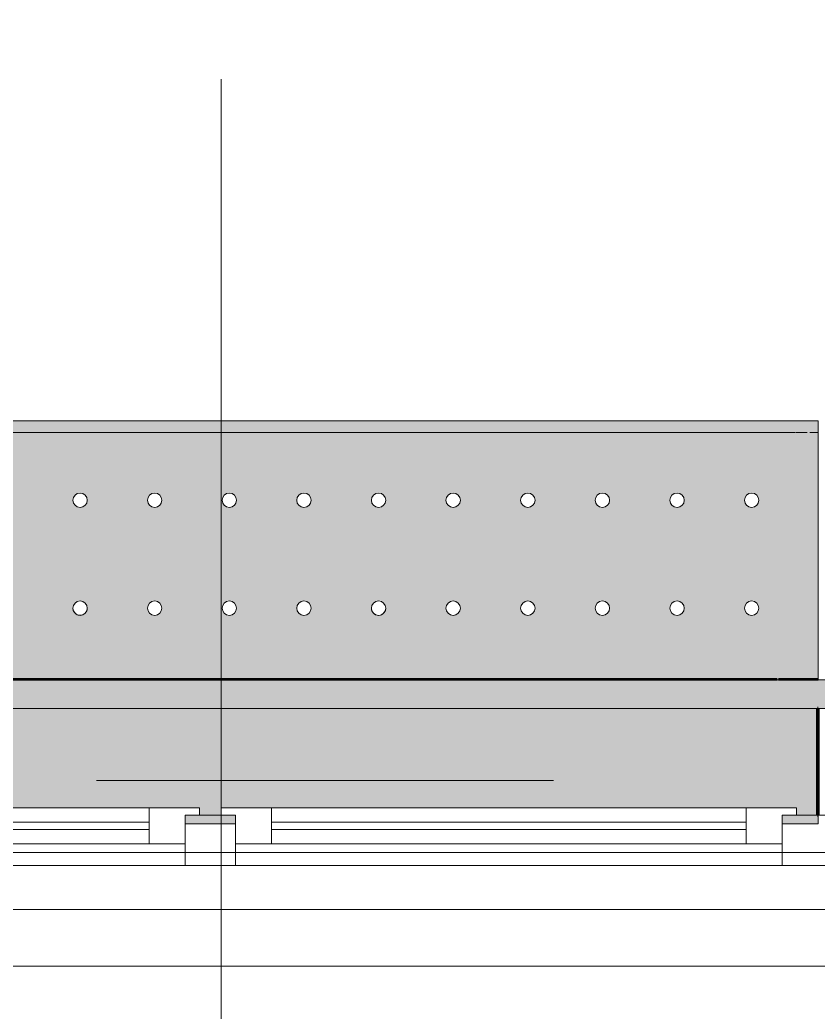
# Model space of a CAD drawing. Header units: millimetres. Extents: x -5426 to 189269, y -8553 to 29000.
# Drawn here: x 13730 to 14840, y -322 to 1057 of the extents above; entities that cross this region are included whole.
import ezdxf

# ---------------------------------------------------------------- set-up
doc = ezdxf.new("R2010")
doc.units = ezdxf.units.MM
doc.linetypes.add('Осевая', pattern=[3175, 635, -476.25, 1587.5, -476.25])
for name, color, linetype, lineweight in [('A-GLAZ', 7, 'Continuous', 9), ('A-GLAZ-1', 7, 'Continuous', 13), ('I-WALL', 7, 'Continuous', 9), ('Оси', 7, 'Continuous', 9), ('Оси-2', 7, 'Осевая', 9)]:
    doc.layers.add(name, color=color, linetype=linetype, lineweight=lineweight)
for name, color, linetype, lineweight, true_color in [('A-WALL-1', 7, 'Continuous', 9, 0xc0c0c0), ('I-WALL-13', 7, 'Continuous', 53, 0xeaa7bf), ('I-WALL-17', 7, 'Continuous', 80, 0xffd2ff), ('I-WALL-3', 7, 'Continuous', 9, 0xc0c0c0), ('S-WALL-ANLY', 7, 'Continuous', 13, 0x008040), ('Знаки-2', 9, 'Continuous', 9, 0x808080), ('Знаки-3', 7, 'Continuous', 9, 0xc1bbaf), ('Знаки-5', 7, 'Continuous', 9, 0xaba79f), ('Знаки-6', 7, 'Continuous', 9, 0xccc5b7), ('Знаки-7', 7, 'Continuous', 9, 0xd5cdbe), ('Знаки-8', 7, 'Continuous', 9, 0xd1cabb), ('Знаки-9', 7, 'Continuous', 9, 0xd4ccbd)]:
    doc.layers.add(name, color=color, linetype=linetype, lineweight=lineweight, true_color=true_color)
doc.layers.add('Знаки-4', color=7, linetype='Continuous', lineweight=9, transparency=0.5)

# ---------------------------------------------------------------- blocks, each defined once
blk = doc.blocks.new('120_Окно_СКБ_2Ст - 120_Окно_СКБ_2Ст 2100х2500 _мал створка СЛЕВА_-V7-План отделки стен 3 этажа в осях 1-12')
at = {"layer": 'A-GLAZ'}
for p, q in [((1050, -57), (-1050, -57)), ((-930, -107), (-270, -107)), ((-100, -107), (930, -107)), ((-270, -117), (-930, -117)), ((930, -117), (-100, -117)), ((-1030, -127), (-1026.7, -127)), ((-1026.1, -127), (-1022, -127)), ((-1021.8, -127), (-1017.7, -127)), ((-1017.5, -127), (-1013.4, -127)), ((-1013.3, -127), (-1000.4, -127)), ((-200, -127), (-170, -127))]:
    blk.add_line(p, q, dxfattribs=at)
at = {"layer": 'A-GLAZ-1'}
for p, q in [((-1050, -57), (-980, -57)), ((-980, -57), (-980, -127)), ((-220, -127), (-220, -57)), ((-220, -57), (-150, -57)), ((-150, -57), (-150, -127)), ((-220, -87), (-980, -87)), ((-980, -87), (-980, -127)), ((-930, -137), (-930, -87)), ((-270, -137), (-270, -87)), ((-220, -127), (-220, -87)), ((980, -87), (-150, -87)), ((-150, -87), (-150, -127)), ((-100, -137), (-100, -87)), ((-980, -127), (-1050, -127)), ((-980, -127), (-1000, -127)), ((-1000, -127), (-1000, -137)), ((-1000, -137), (-200, -137)), ((-200, -137), (-1000, -137)), ((-150, -127), (-220, -127)), ((-200, -127), (-220, -127)), ((-200, -137), (-200, -127)), ((-150, -127), (-170, -127)), ((-170, -127), (-170, -137)), ((-170, -137), (1000, -137)), ((1000, -137), (-170, -137))]:
    blk.add_line(p, q, dxfattribs=at)
blk = doc.blocks.new('Зашивка радиатора_ с перфорацией М5 - Зашивка радиатора_ с перфорацией М5-V39-План отделки стен 3 этажа в осях 1-12')
at = {"layer": 'Знаки-4'}
h = blk.add_hatch(color=256, dxfattribs=at)
h.paths.add_polyline_path([(1700, 380), (1700, 368), (1720, 368), (1719, 358), (550, 358), (550, 368), (570, 368), (570, 380), (500, 380), (500, 368), (520, 368), (520, 358), (-280, 358.5), (-280, 368), (-260, 368), (-260, 380), (-310, 380), (-310, 220), (1750, 220), (1750, 380), (1720, 380)])
h.paths.add_polyline_path([(-244.4, 180), (-310, 180), (-310, -179.9), (1750, -179.9), (1750, 180), (-176.4, 180)])
h.paths.add_polyline_path([(1027.5, 90.4), (1032.5, 89), (1036.2, 85.4), (1037.5, 80.4), (1036.2, 75.4), (1032.5, 71.7), (1027.5, 70.4), (1022.5, 71.7), (1018.8, 75.4), (1017.5, 80.4), (1018.8, 85.4), (1022.5, 89), (1024.9, 90)])
h.paths.add_polyline_path([(820, 90.4), (825, 89), (828.7, 85.4), (830, 80.4), (828.7, 75.4), (825, 71.7), (820, 70.4), (815, 71.7), (811.3, 75.4), (810, 80.4), (811.3, 85.4), (815, 89), (817.4, 90)])
h.paths.add_polyline_path([(1131.2, 90.4), (1136.2, 89), (1139.9, 85.4), (1141.2, 80.4), (1139.9, 75.4), (1136.2, 71.7), (1131.2, 70.4), (1126.2, 71.7), (1122.6, 75.4), (1121.2, 80.4), (1122.6, 85.4), (1126.2, 89), (1128.7, 90)])
h.paths.add_polyline_path([(1235, 90.4), (1240, 89), (1243.7, 85.4), (1245, 80.4), (1243.7, 75.4), (1240, 71.7), (1235, 70.4), (1230, 71.7), (1226.3, 75.4), (1225, 80.4), (1226.3, 85.4), (1230, 89), (1232.4, 90)])
h.paths.add_polyline_path([(923.7, 90.4), (928.7, 89), (932.4, 85.4), (933.7, 80.4), (932.4, 75.4), (928.7, 71.7), (923.7, 70.4), (918.7, 71.7), (915.1, 75.4), (913.7, 80.4), (915.1, 85.4), (918.7, 89), (921.2, 90)])
h.paths.add_polyline_path([(1442.5, 90.4), (1447.5, 89), (1451.2, 85.4), (1452.5, 80.4), (1451.2, 75.4), (1447.5, 71.7), (1442.5, 70.4), (1437.5, 71.7), (1433.8, 75.4), (1432.5, 80.4), (1433.8, 85.4), (1437.5, 89), (1439.9, 90)])
h.paths.add_polyline_path([(1338.7, 90.4), (1343.7, 89), (1347.4, 85.4), (1348.7, 80.4), (1347.4, 75.4), (1343.7, 71.7), (1338.7, 70.4), (1333.7, 71.7), (1330.1, 75.4), (1328.7, 80.4), (1330.1, 85.4), (1333.7, 89), (1336.2, 90)])
h.paths.add_polyline_path([(1546.2, 90.4), (1551.2, 89), (1554.9, 85.4), (1556.2, 80.4), (1554.9, 75.4), (1551.2, 71.7), (1546.2, 70.4), (1541.2, 71.7), (1537.6, 75.4), (1536.2, 80.4), (1537.6, 85.4), (1541.2, 89), (1543.7, 90)])
h.paths.add_polyline_path([(1650, 90.4), (1655, 89), (1658.7, 85.4), (1660, 80.4), (1658.7, 75.4), (1655, 71.7), (1650, 70.4), (1645, 71.7), (1641.3, 75.4), (1640, 80.4), (1641.3, 85.4), (1645, 89), (1647.4, 90)])
h.paths.add_polyline_path([(-217.5, 90.4), (-212.5, 89), (-208.8, 85.4), (-207.5, 80.4), (-208.8, 75.4), (-212.5, 71.7), (-217.5, 70.4), (-222.5, 71.7), (-226.2, 75.4), (-227.5, 80.4), (-226.2, 85.4), (-222.5, 89), (-220.1, 90)])
h.paths.add_polyline_path([(301.2, 90.4), (306.2, 89), (309.9, 85.4), (311.2, 80.4), (309.9, 75.4), (306.2, 71.7), (301.2, 70.4), (296.2, 71.7), (292.6, 75.4), (291.2, 80.4), (292.6, 85.4), (296.2, 89), (298.7, 90)])
h.paths.add_polyline_path([(93.7, 90.4), (98.7, 89), (102.4, 85.4), (103.7, 80.4), (102.4, 75.4), (98.7, 71.7), (93.7, 70.4), (88.7, 71.7), (85.1, 75.4), (83.7, 80.4), (85.1, 85.4), (88.7, 89), (91.2, 90)])
h.paths.add_polyline_path([(-10, 90.4), (-5, 89), (-1.3, 85.4), (0, 80.4), (-1.3, 75.4), (-5, 71.7), (-10, 70.4), (-15, 71.7), (-18.7, 75.4), (-20, 80.4), (-18.7, 85.4), (-15, 89), (-12.6, 90)])
h.paths.add_polyline_path([(197.5, 90.4), (202.5, 89), (206.2, 85.4), (207.5, 80.4), (206.2, 75.4), (202.5, 71.7), (197.5, 70.4), (192.5, 71.7), (188.8, 75.4), (187.5, 80.4), (188.8, 85.4), (192.5, 89), (194.9, 90)])
h.paths.add_polyline_path([(612.5, 90.4), (617.5, 89), (621.2, 85.4), (622.5, 80.4), (621.2, 75.4), (617.5, 71.7), (612.5, 70.4), (607.5, 71.7), (603.8, 75.4), (602.5, 80.4), (603.8, 85.4), (607.5, 89), (609.9, 90)])
h.paths.add_polyline_path([(508.7, 90.4), (513.7, 89), (517.4, 85.4), (518.7, 80.4), (517.4, 75.4), (513.7, 71.7), (508.7, 70.4), (503.7, 71.7), (500.1, 75.4), (498.7, 80.4), (500.1, 85.4), (503.7, 89), (506.2, 90)])
h.paths.add_polyline_path([(405, 90.4), (410, 89), (413.7, 85.4), (415, 80.4), (413.7, 75.4), (410, 71.7), (405, 70.4), (400, 71.7), (396.3, 75.4), (395, 80.4), (396.3, 85.4), (400, 89), (402.4, 90)])
h.paths.add_polyline_path([(716.2, 90.4), (721.2, 89), (724.9, 85.4), (726.2, 80.4), (724.9, 75.4), (721.2, 71.7), (716.2, 70.4), (711.2, 71.7), (707.6, 75.4), (706.2, 80.4), (707.6, 85.4), (711.2, 89), (713.7, 90)])
h.paths.add_polyline_path([(-113.8, 90.4), (-108.8, 89), (-105.1, 85.4), (-103.8, 80.4), (-105.1, 75.4), (-108.8, 71.7), (-113.8, 70.4), (-118.8, 71.7), (-122.4, 75.4), (-123.8, 80.4), (-122.4, 85.4), (-118.8, 89), (-116.3, 90)])
h.paths.add_polyline_path([(1650, -59.6), (1655, -61), (1658.7, -64.6), (1660, -69.6), (1658.7, -74.6), (1655, -78.3), (1650, -79.6), (1645, -78.3), (1641.3, -74.6), (1640, -69.6), (1641.3, -64.6), (1645.6, -60.7), (1647.4, -60)])
h.paths.add_polyline_path([(716.2, -59.6), (721.2, -61), (724.9, -64.6), (726.2, -69.6), (724.9, -74.6), (721.2, -78.3), (716.2, -79.6), (711.2, -78.3), (707.6, -74.6), (706.2, -69.6), (707.6, -64.6), (711.9, -60.7), (713.7, -60)])
h.paths.add_polyline_path([(1546.2, -59.6), (1551.2, -61), (1554.9, -64.6), (1556.2, -69.6), (1554.9, -74.6), (1551.2, -78.3), (1546.2, -79.6), (1541.2, -78.3), (1537.6, -74.6), (1536.2, -69.6), (1537.6, -64.6), (1541.9, -60.7), (1543.7, -60)])
h.paths.add_polyline_path([(1131.2, -59.6), (1136.2, -61), (1139.9, -64.6), (1141.2, -69.6), (1139.9, -74.6), (1136.2, -78.3), (1131.2, -79.6), (1126.2, -78.3), (1122.6, -74.6), (1121.2, -69.6), (1122.6, -64.6), (1126.9, -60.7), (1128.7, -60)])
h.paths.add_polyline_path([(1235, -59.6), (1240, -61), (1243.7, -64.6), (1245, -69.6), (1243.7, -74.6), (1240, -78.3), (1235, -79.6), (1230, -78.3), (1226.3, -74.6), (1225, -69.6), (1226.3, -64.6), (1230.6, -60.7), (1232.4, -60)])
h.paths.add_polyline_path([(1027.5, -59.6), (1032.6, -61), (1036.2, -64.6), (1037.5, -69.6), (1036.2, -74.6), (1032.5, -78.3), (1027.5, -79.6), (1022.5, -78.3), (1018.8, -74.6), (1017.5, -69.6), (1018.8, -64.6), (1023.1, -60.7), (1024.9, -60)])
h.paths.add_polyline_path([(820, -59.6), (825, -61), (828.7, -64.6), (830, -69.6), (828.7, -74.6), (825, -78.3), (820, -79.6), (815, -78.3), (811.3, -74.6), (810, -69.6), (811.3, -64.6), (815.6, -60.7), (817.4, -60)])
h.paths.add_polyline_path([(1442.5, -59.6), (1447.5, -61), (1451.2, -64.6), (1452.5, -69.6), (1451.2, -74.6), (1447.5, -78.3), (1442.5, -79.6), (1437.5, -78.3), (1433.8, -74.6), (1432.5, -69.6), (1433.8, -64.6), (1438.1, -60.7), (1439.9, -60)])
h.paths.add_polyline_path([(923.7, -59.6), (928.7, -61), (932.4, -64.6), (933.7, -69.6), (932.4, -74.6), (928.7, -78.3), (923.7, -79.6), (918.7, -78.3), (915.1, -74.6), (913.7, -69.6), (915.1, -64.6), (919.4, -60.7), (921.2, -60)])
h.paths.add_polyline_path([(1338.7, -59.6), (1343.7, -61), (1347.4, -64.6), (1348.7, -69.6), (1347.4, -74.6), (1343.7, -78.3), (1338.7, -79.6), (1333.7, -78.3), (1330.1, -74.6), (1328.7, -69.6), (1330.1, -64.6), (1334.4, -60.7), (1336.2, -60)])
h.paths.add_polyline_path([(508.7, -59.6), (513.7, -61), (517.4, -64.6), (518.7, -69.6), (517.4, -74.6), (513.7, -78.3), (508.7, -79.6), (503.7, -78.3), (500.1, -74.6), (498.7, -69.6), (500.1, -64.6), (504.4, -60.7), (506.2, -60)])
h.paths.add_polyline_path([(405, -59.6), (410, -61), (413.7, -64.6), (415, -69.6), (413.7, -74.6), (410, -78.3), (405, -79.6), (400, -78.3), (396.3, -74.6), (395, -69.6), (396.3, -64.6), (400.6, -60.7), (402.4, -60)])
h.paths.add_polyline_path([(612.5, -59.6), (617.5, -61), (621.2, -64.6), (622.5, -69.6), (621.2, -74.6), (617.5, -78.3), (612.5, -79.6), (607.5, -78.3), (603.8, -74.6), (602.5, -69.6), (603.8, -64.6), (608.1, -60.7), (609.9, -60)])
h.paths.add_polyline_path([(301.2, -59.6), (306.2, -61), (309.9, -64.6), (311.2, -69.6), (309.9, -74.6), (306.2, -78.3), (301.2, -79.6), (296.2, -78.3), (292.6, -74.6), (291.2, -69.6), (292.6, -64.6), (296.9, -60.7), (298.7, -60)])
h.paths.add_polyline_path([(-217.5, -59.6), (-212.5, -61), (-208.8, -64.6), (-207.5, -69.6), (-208.8, -74.6), (-212.5, -78.3), (-217.5, -79.6), (-222.5, -78.3), (-226.2, -74.6), (-227.5, -69.6), (-226.2, -64.6), (-221.9, -60.7), (-220.1, -60)])
h.paths.add_polyline_path([(-113.8, -59.6), (-108.8, -61), (-105.1, -64.6), (-103.8, -69.6), (-105.1, -74.6), (-108.8, -78.3), (-113.8, -79.6), (-118.8, -78.3), (-122.4, -74.6), (-123.8, -69.6), (-122.4, -64.6), (-118.1, -60.7), (-116.3, -60)])
h.paths.add_polyline_path([(-10, -59.6), (-5, -61), (-1.3, -64.6), (0, -69.6), (-1.3, -74.6), (-5, -78.3), (-10, -79.6), (-15, -78.3), (-18.7, -74.6), (-20, -69.6), (-18.7, -64.6), (-14.4, -60.7), (-12.6, -60)])
h.paths.add_polyline_path([(93.7, -59.6), (98.7, -61), (102.4, -64.6), (103.7, -69.6), (102.4, -74.6), (98.7, -78.3), (93.7, -79.6), (88.7, -78.3), (85.1, -74.6), (83.7, -69.6), (85.1, -64.6), (89.4, -60.7), (91.2, -60)])
h.paths.add_polyline_path([(197.5, -59.6), (202.5, -61), (206.2, -64.6), (207.5, -69.6), (206.2, -74.6), (202.5, -78.3), (197.5, -79.6), (192.5, -78.3), (188.8, -74.6), (187.5, -69.6), (188.8, -64.6), (193.1, -60.7), (194.9, -60)])
for points in [[(1735.6, -163.9), (-310, -163.9), (-310, -179.9), (1750, -179.9), (1750, -163.9), (1736.1, -163.9)], [(-185, -163.9), (-200, -164.5), (-199.3, -179.9), (-160, -179.9), (-160.7, -163.9), (-182.6, -163.9)], [(-175, -163.9), (-200, -164.5), (-199.3, -179.9), (-160, -179.9), (-160.7, -163.9), (-174.8, -163.9)], [(-187.1, -163.9), (-190, -163.9), (-189.7, -179.9), (-170, -179.9), (-170.3, -163.9), (-185.2, -163.9)], [(-188.7, -163.9), (-190, -163.9), (-189.7, -179.9), (-170, -179.9), (-170.3, -163.9), (-187.1, -163.9)], [(-70, -163.9), (-100, -163.9), (-99.3, -179.9), (-60, -179.9), (-60.7, -163.9), (-65.9, -163.9)], [(-71.3, -163.9), (-100, -163.9), (-99.3, -179.9), (-60, -179.9), (-60.7, -163.9), (-70.3, -163.9)], [(-80, -163.9), (-90, -163.9), (-89.7, -179.9), (-70, -179.9), (-70.3, -163.9), (-77.4, -163.9)], [(-72.9, -163.9), (-90, -163.9), (-89.7, -179.9), (-70, -179.9), (-70.3, -163.9), (-71.3, -163.9)], [(0, -163.9), (0.7, -179.9), (40, -179.9), (39.3, -163.9), (0.7, -163.9)], [(0, -163.9), (0.7, -179.9), (40, -179.9), (39.3, -163.9), (0.7, -163.9)], [(10.3, -163.9), (10, -163.9), (10.3, -179.9), (30, -179.9), (29.7, -163.9), (11.3, -163.9)], [(10.3, -163.9), (10, -163.9), (10.3, -179.9), (30, -179.9), (29.7, -163.9), (11.3, -163.9)], [(125, -163.9), (100, -163.9), (100.7, -179.9), (140, -179.9), (139.3, -163.9), (125.2, -163.9)], [(125, -163.9), (100, -163.9), (100.7, -179.9), (140, -179.9), (139.3, -163.9), (125.2, -163.9)], [(110.3, -163.9), (110, -163.9), (110.3, -179.9), (130, -179.9), (129.7, -163.9), (111.3, -163.9)], [(130, -163.9), (110, -163.9), (110.3, -179.9), (130, -179.9)], [(240, -163.9), (200, -163.9), (200.7, -179.9), (240, -179.9)], [(200.7, -163.9), (200, -163.9), (200.7, -179.9), (240, -179.9), (239.3, -163.9), (202.7, -163.9)], [(210.3, -163.9), (210, -163.9), (210.5, -179.9), (230, -179.9), (229.7, -163.9), (210.5, -163.9)], [(210.3, -163.9), (210, -163.9), (210.5, -179.9), (230, -179.9), (229.7, -163.9), (210.5, -163.9)], [(337.3, -163.9), (300, -163.9), (300.7, -179.9), (340, -179.9), (339.3, -163.9)], [(315, -163.9), (300, -163.9), (300.7, -179.9), (340, -179.9), (339.3, -163.9), (317.4, -163.9)], [(312.9, -163.9), (310, -163.9), (310.3, -179.9), (330, -179.9), (329.7, -163.9), (314.8, -163.9)], [(310.3, -163.9), (310, -163.9), (310.3, -179.9), (330, -179.9), (329.7, -163.9), (311.3, -163.9)], [(400, -163.9), (400.7, -179.9), (440, -179.9), (439.3, -163.9), (400.7, -163.9)], [(400, -163.9), (400.7, -179.9), (440, -179.9), (439.3, -163.9), (400.7, -163.9)], [(412.9, -163.9), (410, -163.9), (410.3, -179.9), (430, -179.9), (429.7, -163.9), (414.8, -163.9)], [(427.1, -163.9), (410, -163.9), (410.3, -179.9), (430, -179.9), (429.7, -163.9), (428.7, -163.9)], [(505.9, -163.9), (500, -163.9), (500.7, -179.9), (540, -179.9), (539.3, -163.9), (508.7, -163.9)], [(515, -163.9), (500, -163.9), (500.7, -179.9), (540, -179.9), (539.3, -163.9), (517.4, -163.9)], [(510.3, -163.9), (510, -163.9), (510.3, -179.9), (530, -179.9), (529.7, -163.9), (511.3, -163.9)], [(527.1, -163.9), (510, -163.9), (510.3, -179.9), (530, -179.9), (529.7, -163.9), (528.7, -163.9)], [(600, -163.9), (600.7, -179.9), (640, -179.9), (639.3, -163.9), (600.7, -163.9)], [(600, -163.9), (600.7, -179.9), (640, -179.9), (639.3, -163.9), (600.7, -163.9)], [(627.1, -163.9), (610, -163.9), (610.3, -179.9), (630, -179.9), (629.7, -163.9), (628.7, -163.9)], [(627.1, -163.9), (610, -163.9), (610.3, -179.9), (630, -179.9), (629.7, -163.9), (628.7, -163.9)], [(725, -163.9), (700, -163.9), (700.7, -179.9), (740, -179.9), (739.3, -163.9), (725.2, -163.9)], [(715, -163.9), (700, -163.9), (700.7, -179.9), (740, -179.9), (739.3, -163.9), (716.2, -163.9)], [(710.3, -163.9), (710, -163.9), (710.3, -179.9), (730, -179.9), (729.7, -163.9), (711.3, -163.9)], [(730, -163.9), (710, -163.9), (710.3, -179.9), (730, -179.9)], [(805.9, -163.9), (800, -163.9), (800.7, -179.9), (840, -179.9), (839.3, -163.9), (810, -163.9)], [(800, -163.9), (800.7, -179.9), (840, -179.9), (839.3, -163.9), (800.7, -163.9)]]:
    blk.add_hatch(color=256, dxfattribs=at).paths.add_polyline_path(points)
at = {"layer": 'Знаки-2'}
for p, q in [((-260, 380), (-310, 380)), ((-310, 380), (-310, 368)), ((570, 380), (500, 380)), ((-310, 180), (-310, -179.9)), ((-310, -179.9), (1750, -179.9))]:
    blk.add_line(p, q, dxfattribs=at)
for centre, start, end in [((-217.5, 80.4), 0, 180), ((-113.8, 80.4), 0, 180), ((-10, 80.4), 0, 180), ((93.7, 80.4), 0, 180), ((197.5, 80.4), 0, 180), ((301.2, 80.4), 0, 180), ((405, 80.4), 0, 180), ((508.7, 80.4), 0, 180), ((612.5, 80.4), 0, 180), ((716.2, 80.4), 0, 180), ((-217.5, 80.4), 180, 0), ((-113.8, 80.4), 180, 0), ((-10, 80.4), 180, 360), ((93.7, 80.4), 180, 0), ((197.5, 80.4), 180, 0), ((301.2, 80.4), 180, 0), ((405, 80.4), 180, 0), ((508.7, 80.4), 180, 0), ((612.5, 80.4), 180, 0), ((716.2, 80.4), 180, 0), ((-217.5, -69.6), 0, 180), ((-113.8, -69.6), 0, 180), ((-10, -69.6), 0, 180), ((93.7, -69.6), 0, 180), ((197.5, -69.6), 0, 180), ((301.2, -69.6), 0, 180), ((405, -69.6), 0, 180), ((508.7, -69.6), 0, 180), ((612.5, -69.6), 0, 180), ((716.2, -69.6), 0, 180), ((-217.5, -69.6), 180, 0), ((-113.8, -69.6), 180, 0), ((-10, -69.6), 180, 0), ((93.7, -69.6), 180, 0), ((197.5, -69.6), 180, 0), ((301.2, -69.6), 180, 0), ((405, -69.6), 180, 0), ((508.7, -69.6), 180, 0), ((612.5, -69.6), 180, 0), ((716.2, -69.6), 180, 0)]:
    blk.add_arc(centre, 10, start, end, dxfattribs=at)
at = {"layer": 'Знаки-3'}
for p, q in [((-310, 220), (-310, 368)), ((-304.9, -163.9), (-310, -163.9)), ((-310, -163.9), (-310, -179.9)), ((-298.3, -163.9), (-304.9, -163.9)), ((-279.2, -163.9), (-294.9, -163.9)), ((-262.7, -163.9), (-278.4, -163.9)), ((-200, -163.9), (-262.1, -163.9)), ((-200, -163.9), (-190, -163.9)), ((-190, -163.9), (-200, -163.9)), ((-190, -163.9), (-180, -163.9)), ((-180, -163.9), (-190, -163.9)), ((-179.4, -163.9), (-170, -163.9)), ((-170, -163.9), (-179.4, -163.9)), ((-170, -163.9), (-162.8, -163.9)), ((-162.8, -163.9), (-170, -163.9)), ((-162.7, -163.9), (-160, -163.9)), ((-160, -163.9), (-162.7, -163.9)), ((-100, -163.9), (-160, -163.9)), ((-100, -163.9), (-60, -163.9)), ((-60, -163.9), (-100, -163.9)), ((0, -163.9), (-60, -163.9)), ((0, -163.9), (40, -163.9)), ((40, -163.9), (0, -163.9)), ((100, -163.9), (40, -163.9)), ((100, -163.9), (110, -163.9)), ((110, -163.9), (100, -163.9)), ((110, -163.9), (130, -163.9)), ((129.7, -163.9), (110, -163.9)), ((130, -163.9), (129.7, -163.9)), ((130, -163.9), (140, -163.9)), ((140, -163.9), (130, -163.9)), ((200, -163.9), (140, -163.9)), ((200, -163.9), (240, -163.9)), ((240, -163.9), (200, -163.9)), ((300, -163.9), (240, -163.9)), ((300, -163.9), (340, -163.9)), ((340, -163.9), (300, -163.9)), ((400, -163.9), (340, -163.9)), ((400, -163.9), (410, -163.9)), ((405.9, -163.9), (400, -163.9)), ((410, -163.9), (405.9, -163.9)), ((410, -163.9), (410.3, -163.9)), ((430, -163.9), (410, -163.9)), ((410.3, -163.9), (417.4, -163.9)), ((417.4, -163.9), (430, -163.9)), ((430, -163.9), (440, -163.9)), ((440, -163.9), (430, -163.9)), ((500, -163.9), (440, -163.9)), ((500, -163.9), (540, -163.9)), ((540, -163.9), (500, -163.9)), ((600, -163.9), (540, -163.9)), ((600, -163.9), (640, -163.9)), ((640, -163.9), (600, -163.9)), ((700, -163.9), (640, -163.9)), ((700, -163.9), (710, -163.9)), ((710, -163.9), (700, -163.9)), ((710, -163.9), (730, -163.9)), ((730, -163.9), (710, -163.9)), ((730, -163.9), (740, -163.9)), ((740, -163.9), (730, -163.9)), ((800, -163.9), (740, -163.9)), ((-310, -179.9), (-200, -179.9)), ((-200, -179.9), (-190, -179.9)), ((-190, -179.9), (-200, -179.9)), ((-190, -179.9), (-170, -179.9)), ((-170, -179.9), (-190, -179.9)), ((-170, -179.9), (-160, -179.9)), ((-160, -179.9), (-170, -179.9)), ((-160, -179.9), (-100, -179.9)), ((-100, -179.9), (-99.3, -179.9)), ((-60, -179.9), (-100, -179.9)), ((-99.3, -179.9), (-60, -179.9)), ((-60, -179.9), (0, -179.9)), ((0, -179.9), (40, -179.9)), ((40, -179.9), (0, -179.9)), ((40, -179.9), (100, -179.9)), ((100, -179.9), (110, -179.9)), ((110, -179.9), (100, -179.9)), ((110, -179.9), (127.1, -179.9)), ((117.4, -179.9), (110, -179.9)), ((128.7, -179.9), (117.4, -179.9)), ((127.1, -179.9), (130, -179.9)), ((130, -179.9), (128.7, -179.9)), ((130, -179.9), (140, -179.9)), ((140, -179.9), (130, -179.9)), ((140, -179.9), (200, -179.9)), ((200, -179.9), (240, -179.9)), ((240, -179.9), (200, -179.9)), ((240, -179.9), (300, -179.9)), ((300, -179.9), (340, -179.9)), ((340, -179.9), (300, -179.9)), ((340, -179.9), (400, -179.9)), ((400, -179.9), (410, -179.9)), ((410, -179.9), (400, -179.9)), ((410, -179.9), (430, -179.9)), ((430, -179.9), (410, -179.9)), ((430, -179.9), (440, -179.9)), ((440, -179.9), (430, -179.9)), ((440, -179.9), (500, -179.9)), ((500, -179.9), (540, -179.9)), ((540, -179.9), (500, -179.9)), ((540, -179.9), (600, -179.9)), ((600, -179.9), (625.2, -179.9)), ((610, -179.9), (600, -179.9)), ((637.3, -179.9), (610, -179.9)), ((625.2, -179.9), (640, -179.9)), ((640, -179.9), (637.3, -179.9)), ((640, -179.9), (700, -179.9)), ((700, -179.9), (702.7, -179.9)), ((705.9, -179.9), (700, -179.9)), ((702.7, -179.9), (710, -179.9)), ((710, -179.9), (705.9, -179.9)), ((710, -179.9), (711.3, -179.9)), ((711.3, -179.9), (710, -179.9)), ((711.3, -179.9), (722.6, -179.9)), ((722.6, -179.9), (711.3, -179.9)), ((722.6, -179.9), (730, -179.9)), ((730, -179.9), (722.6, -179.9)), ((730, -179.9), (739.3, -179.9)), ((740, -179.9), (730, -179.9)), ((739.3, -179.9), (740, -179.9)), ((740, -179.9), (800, -179.9))]:
    blk.add_line(p, q, dxfattribs=at)
at = {"layer": 'Знаки-5'}
for p, q in [((-310, 368), (-310, 380)), ((-310, 380), (-260, 380)), ((500, 380), (570, 380)), ((-310, -179.9), (-310, 180)), ((-310, -163.9), (-304.9, -163.9)), ((-310, -163.9), (-310, -179.9)), ((-304.9, -163.9), (-298.3, -163.9)), ((-294.9, -163.9), (-279.2, -163.9)), ((-278.4, -163.9), (-262.7, -163.9)), ((-262.1, -163.9), (1700.9, -163.9)), ((1750, -179.9), (-310, -179.9)), ((1750, -179.9), (-310, -179.9))]:
    blk.add_line(p, q, dxfattribs=at)
for centre, start, end in [((-217.5, 80.4), 0, 180), ((-113.8, 80.4), 0, 180), ((-10, 80.4), 0, 180), ((93.7, 80.4), 0, 180), ((197.5, 80.4), 0, 180), ((301.2, 80.4), 105, 180), ((301.2, 80.4), 0, 105), ((405, 80.4), 0, 180), ((508.7, 80.4), 0, 180), ((612.5, 80.4), 0, 180), ((716.2, 80.4), 150, 180), ((716.2, 80.4), 0, 150), ((-217.5, 80.4), 180, 360), ((-113.8, 80.4), 180, 0), ((-10, 80.4), 180, 360), ((93.7, 80.4), 180, 360), ((197.5, 80.4), 180, 0), ((301.2, 80.4), 180, 360), ((405, 80.4), 180, 360), ((508.7, 80.4), 180, 360), ((612.5, 80.4), 180, 360), ((716.2, 80.4), 180, 0), ((-217.5, -69.6), 0, 180), ((-113.8, -69.6), 0, 180), ((-10, -69.6), 0, 180), ((93.7, -69.6), 0, 180), ((197.5, -69.6), 0, 180), ((301.2, -69.6), 0, 180), ((405, -69.6), 0, 180), ((508.7, -69.6), 0, 180), ((612.5, -69.6), 0, 180), ((716.2, -69.6), 0, 180), ((-217.5, -69.6), 180, 360), ((-113.8, -69.6), 180, 360), ((-10, -69.6), 180, 360), ((93.7, -69.6), 180, 360), ((197.5, -69.6), 180, 360), ((301.2, -69.6), 180, 360), ((405, -69.6), 180, 360), ((508.7, -69.6), 180, 360), ((612.5, -69.6), 180, 360), ((716.2, -69.6), 180, 360)]:
    blk.add_arc(centre, 10, start, end, dxfattribs=at)
at = {"layer": 'Знаки-6'}
for p, q in [((-200, -163.9), (-190, -163.9)), ((-190, -163.9), (-200, -163.9)), ((-188.7, -163.9), (-185.2, -163.9)), ((-185.2, -163.9), (-188.7, -163.9)), ((-185, -163.9), (-180, -163.9)), ((-180, -163.9), (-185, -163.9)), ((-179.4, -163.9), (-175, -163.9)), ((-175, -163.9), (-179.4, -163.9)), ((-174.8, -163.9), (-171.3, -163.9)), ((-171.3, -163.9), (-174.8, -163.9)), ((-170, -163.9), (-162.8, -163.9)), ((-162.8, -163.9), (-170, -163.9)), ((-162.7, -163.9), (-160, -163.9)), ((-160, -163.9), (-162.7, -163.9)), ((-100, -163.9), (-90, -163.9)), ((-90, -163.9), (-100, -163.9)), ((-90, -163.9), (-85.2, -163.9)), ((-85.2, -163.9), (-90, -163.9)), ((-85, -163.9), (-75, -163.9)), ((-75, -163.9), (-85, -163.9)), ((-74.8, -163.9), (-70, -163.9)), ((-70, -163.9), (-74.8, -163.9)), ((-70, -163.9), (-60, -163.9)), ((-60, -163.9), (-70, -163.9)), ((0, -163.9), (10, -163.9)), ((10, -163.9), (0, -163.9)), ((10, -163.9), (14.8, -163.9)), ((14.8, -163.9), (10, -163.9)), ((15, -163.9), (25, -163.9)), ((25, -163.9), (15, -163.9)), ((25.2, -163.9), (30, -163.9)), ((30, -163.9), (25.2, -163.9)), ((30, -163.9), (40, -163.9)), ((40, -163.9), (30, -163.9)), ((100, -163.9), (110, -163.9)), ((110, -163.9), (100, -163.9)), ((111.3, -163.9), (114.8, -163.9)), ((114.8, -163.9), (111.3, -163.9)), ((115, -163.9), (125, -163.9)), ((125, -163.9), (115, -163.9)), ((125.2, -163.9), (128.7, -163.9)), ((128.7, -163.9), (125.2, -163.9)), ((130, -163.9), (140, -163.9)), ((140, -163.9), (130, -163.9)), ((200, -163.9), (210, -163.9)), ((210, -163.9), (200, -163.9)), ((210, -163.9), (214.8, -163.9)), ((214.8, -163.9), (210, -163.9)), ((215, -163.9), (225, -163.9)), ((225, -163.9), (215, -163.9)), ((225.2, -163.9), (230, -163.9)), ((230, -163.9), (225.2, -163.9)), ((230, -163.9), (240, -163.9)), ((240, -163.9), (230, -163.9)), ((300, -163.9), (310, -163.9)), ((310, -163.9), (300, -163.9)), ((310, -163.9), (314.8, -163.9)), ((314.8, -163.9), (310, -163.9)), ((315, -163.9), (325, -163.9)), ((325, -163.9), (315, -163.9)), ((325.2, -163.9), (330, -163.9)), ((330, -163.9), (325.2, -163.9)), ((330, -163.9), (340, -163.9)), ((340, -163.9), (330, -163.9)), ((400, -163.9), (410, -163.9)), ((410, -163.9), (400, -163.9)), ((411.3, -163.9), (414.8, -163.9)), ((414.8, -163.9), (411.3, -163.9)), ((415, -163.9), (425, -163.9)), ((425, -163.9), (415, -163.9)), ((425.2, -163.9), (428.7, -163.9)), ((428.7, -163.9), (425.2, -163.9)), ((430, -163.9), (440, -163.9)), ((440, -163.9), (430, -163.9)), ((500, -163.9), (510, -163.9)), ((510, -163.9), (500, -163.9)), ((510, -163.9), (514.8, -163.9)), ((514.8, -163.9), (510, -163.9)), ((515, -163.9), (525, -163.9)), ((525, -163.9), (515, -163.9)), ((525.2, -163.9), (530, -163.9)), ((530, -163.9), (525.2, -163.9)), ((530, -163.9), (540, -163.9)), ((540, -163.9), (530, -163.9)), ((600, -163.9), (610, -163.9)), ((610, -163.9), (600, -163.9)), ((610, -163.9), (614.8, -163.9)), ((614.8, -163.9), (610, -163.9)), ((615, -163.9), (625, -163.9)), ((625, -163.9), (615, -163.9)), ((625.2, -163.9), (630, -163.9)), ((630, -163.9), (625.2, -163.9)), ((630, -163.9), (640, -163.9)), ((640, -163.9), (630, -163.9)), ((700, -163.9), (710, -163.9)), ((710, -163.9), (700, -163.9)), ((711.3, -163.9), (714.8, -163.9)), ((714.8, -163.9), (711.3, -163.9)), ((715, -163.9), (725, -163.9)), ((725, -163.9), (715, -163.9)), ((725.2, -163.9), (728.7, -163.9)), ((728.7, -163.9), (725.2, -163.9)), ((730, -163.9), (740, -163.9)), ((740, -163.9), (730, -163.9)), ((-200, -179.9), (-190, -179.9)), ((-190, -179.9), (-200, -179.9)), ((-188.7, -179.9), (-185.2, -179.9)), ((-185.2, -179.9), (-188.7, -179.9)), ((-185, -179.9), (-175, -179.9)), ((-175, -179.9), (-185, -179.9)), ((-174.8, -179.9), (-171.3, -179.9)), ((-171.3, -179.9), (-174.8, -179.9)), ((-170, -179.9), (-160, -179.9)), ((-160, -179.9), (-170, -179.9)), ((-100, -179.9), (-90, -179.9)), ((-90, -179.9), (-100, -179.9)), ((-90, -179.9), (-85.2, -179.9)), ((-85.2, -179.9), (-90, -179.9)), ((-85, -179.9), (-75, -179.9)), ((-75, -179.9), (-85, -179.9)), ((-74.8, -179.9), (-70, -179.9)), ((-70, -179.9), (-74.8, -179.9)), ((-70, -179.9), (-60, -179.9)), ((-60, -179.9), (-70, -179.9)), ((0, -179.9), (10, -179.9)), ((10, -179.9), (0, -179.9)), ((10, -179.9), (14.8, -179.9)), ((14.8, -179.9), (10, -179.9)), ((15, -179.9), (25, -179.9)), ((25, -179.9), (15, -179.9)), ((25.2, -179.9), (30, -179.9)), ((30, -179.9), (25.2, -179.9)), ((30, -179.9), (40, -179.9)), ((40, -179.9), (30, -179.9)), ((100, -179.9), (110, -179.9)), ((110, -179.9), (100, -179.9)), ((111.3, -179.9), (114.8, -179.9)), ((114.8, -179.9), (111.3, -179.9)), ((115, -179.9), (125, -179.9)), ((125, -179.9), (115, -179.9)), ((125.2, -179.9), (128.7, -179.9)), ((128.7, -179.9), (125.2, -179.9)), ((130, -179.9), (140, -179.9)), ((140, -179.9), (130, -179.9)), ((200, -179.9), (210, -179.9)), ((210, -179.9), (200, -179.9)), ((210, -179.9), (214.8, -179.9)), ((214.8, -179.9), (210, -179.9)), ((215, -179.9), (225, -179.9)), ((225, -179.9), (215, -179.9)), ((225.2, -179.9), (230, -179.9)), ((230, -179.9), (225.2, -179.9)), ((230, -179.9), (240, -179.9)), ((240, -179.9), (230, -179.9)), ((300, -179.9), (310, -179.9)), ((310, -179.9), (300, -179.9)), ((310, -179.9), (314.8, -179.9)), ((314.8, -179.9), (310, -179.9)), ((315, -179.9), (325, -179.9)), ((325, -179.9), (315, -179.9)), ((325.2, -179.9), (330, -179.9)), ((330, -179.9), (325.2, -179.9)), ((330, -179.9), (340, -179.9)), ((340, -179.9), (330, -179.9)), ((400, -179.9), (410, -179.9)), ((410, -179.9), (400, -179.9)), ((411.3, -179.9), (414.8, -179.9)), ((414.8, -179.9), (411.3, -179.9)), ((415, -179.9), (425, -179.9)), ((425, -179.9), (415, -179.9)), ((425.2, -179.9), (428.7, -179.9)), ((428.7, -179.9), (425.2, -179.9)), ((430, -179.9), (440, -179.9)), ((440, -179.9), (430, -179.9)), ((500, -179.9), (510, -179.9)), ((510, -179.9), (500, -179.9)), ((510, -179.9), (514.8, -179.9)), ((514.8, -179.9), (510, -179.9)), ((515, -179.9), (525, -179.9)), ((525, -179.9), (515, -179.9)), ((525.2, -179.9), (530, -179.9)), ((530, -179.9), (525.2, -179.9)), ((530, -179.9), (540, -179.9)), ((540, -179.9), (530, -179.9)), ((600, -179.9), (610, -179.9)), ((610, -179.9), (600, -179.9)), ((610, -179.9), (614.8, -179.9)), ((614.8, -179.9), (610, -179.9)), ((615, -179.9), (625, -179.9)), ((625, -179.9), (615, -179.9)), ((625.2, -179.9), (630, -179.9)), ((630, -179.9), (625.2, -179.9)), ((630, -179.9), (640, -179.9)), ((640, -179.9), (630, -179.9)), ((700, -179.9), (710, -179.9)), ((710, -179.9), (700, -179.9)), ((711.3, -179.9), (714.8, -179.9)), ((714.8, -179.9), (711.3, -179.9)), ((715, -179.9), (725, -179.9)), ((725, -179.9), (715, -179.9)), ((725.2, -179.9), (728.7, -179.9)), ((728.7, -179.9), (725.2, -179.9)), ((730, -179.9), (740, -179.9)), ((740, -179.9), (730, -179.9))]:
    blk.add_line(p, q, dxfattribs=at)
at = {"layer": 'Знаки-7'}
for p, q in [((-185.2, -163.9), (-188.7, -163.9)), ((-180, -163.9), (-185, -163.9)), ((-175, -163.9), (-179.4, -163.9)), ((-171.3, -163.9), (-174.8, -163.9)), ((-85.2, -163.9), (-88.7, -163.9)), ((-75, -163.9), (-85, -163.9)), ((-71.3, -163.9), (-74.8, -163.9)), ((14.8, -163.9), (11.3, -163.9)), ((25, -163.9), (15, -163.9)), ((27.1, -163.9), (25.2, -163.9)), ((114.8, -163.9), (111.3, -163.9)), ((119.2, -163.9), (115, -163.9)), ((125, -163.9), (120, -163.9)), ((128.7, -163.9), (125.2, -163.9)), ((214.8, -163.9), (211.3, -163.9)), ((225, -163.9), (215, -163.9)), ((228.7, -163.9), (225.2, -163.9)), ((314.8, -163.9), (311.3, -163.9)), ((325, -163.9), (315, -163.9)), ((328.7, -163.9), (325.2, -163.9)), ((414.8, -163.9), (411.3, -163.9)), ((425, -163.9), (415, -163.9)), ((428.7, -163.9), (425.2, -163.9)), ((514.8, -163.9), (511.3, -163.9)), ((525, -163.9), (515, -163.9)), ((528.7, -163.9), (525.2, -163.9)), ((614.8, -163.9), (611.3, -163.9)), ((625, -163.9), (615, -163.9)), ((628.7, -163.9), (625.2, -163.9)), ((714.8, -163.9), (711.3, -163.9)), ((725, -163.9), (715, -163.9)), ((728.7, -163.9), (725.2, -163.9)), ((-188.7, -179.9), (-185.2, -179.9)), ((-185, -179.9), (-175, -179.9)), ((-174.8, -179.9), (-171.3, -179.9)), ((-88.7, -179.9), (-85.2, -179.9)), ((-85, -179.9), (-75, -179.9)), ((-74.8, -179.9), (-71.3, -179.9)), ((11.3, -179.9), (14.8, -179.9)), ((15, -179.9), (25, -179.9)), ((25.2, -179.9), (27.1, -179.9)), ((111.3, -179.9), (114.8, -179.9)), ((115, -179.9), (119.2, -179.9)), ((120, -179.9), (125, -179.9)), ((125.2, -179.9), (128.7, -179.9)), ((211.3, -179.9), (214.8, -179.9)), ((215, -179.9), (225, -179.9)), ((225.2, -179.9), (228.7, -179.9)), ((311.3, -179.9), (314.8, -179.9)), ((315, -179.9), (325, -179.9)), ((325.2, -179.9), (328.7, -179.9)), ((411.3, -179.9), (414.8, -179.9)), ((415, -179.9), (425, -179.9)), ((425.2, -179.9), (428.7, -179.9)), ((511.3, -179.9), (514.8, -179.9)), ((515, -179.9), (525, -179.9)), ((525.2, -179.9), (528.7, -179.9)), ((611.3, -179.9), (614.8, -179.9)), ((615, -179.9), (625, -179.9)), ((625.2, -179.9), (628.7, -179.9)), ((711.3, -179.9), (714.8, -179.9)), ((715, -179.9), (725, -179.9)), ((725.2, -179.9), (728.7, -179.9))]:
    blk.add_line(p, q, dxfattribs=at)
at = {"layer": 'Знаки-8'}
for p, q in [((-190, -163.9), (-199.3, -163.9)), ((-190, -163.9), (-185.2, -163.9)), ((-188.7, -163.9), (-190, -163.9)), ((-185.2, -163.9), (-188.7, -163.9)), ((-185, -163.9), (-180, -163.9)), ((-180, -163.9), (-185, -163.9)), ((-179.4, -163.9), (-175, -163.9)), ((-175, -163.9), (-179.4, -163.9)), ((-174.8, -163.9), (-171.3, -163.9)), ((-170, -163.9), (-174.8, -163.9)), ((-171.3, -163.9), (-170, -163.9)), ((-162.8, -163.9), (-170, -163.9)), ((-160.7, -163.9), (-162.7, -163.9)), ((-90, -163.9), (-99.3, -163.9)), ((-90, -163.9), (-85.2, -163.9)), ((-87.1, -163.9), (-90, -163.9)), ((-85.2, -163.9), (-87.1, -163.9)), ((-85, -163.9), (-75, -163.9)), ((-75, -163.9), (-85, -163.9)), ((-74.8, -163.9), (-72.9, -163.9)), ((-70.3, -163.9), (-74.8, -163.9)), ((-72.9, -163.9), (-70, -163.9)), ((-70, -163.9), (-70.3, -163.9)), ((-63.5, -163.9), (-70, -163.9)), ((-60.7, -163.9), (-62.7, -163.9)), ((10, -163.9), (0.7, -163.9)), ((11.3, -163.9), (14.8, -163.9)), ((14.8, -163.9), (11.3, -163.9)), ((15, -163.9), (25, -163.9)), ((25, -163.9), (15, -163.9)), ((25.2, -163.9), (27.1, -163.9)), ((27.1, -163.9), (25.2, -163.9)), ((39.3, -163.9), (30, -163.9)), ((110, -163.9), (100.7, -163.9)), ((110, -163.9), (114.8, -163.9)), ((111.3, -163.9), (110, -163.9)), ((114.8, -163.9), (111.3, -163.9)), ((115, -163.9), (125, -163.9)), ((125, -163.9), (115, -163.9)), ((125.2, -163.9), (128.7, -163.9)), ((128.7, -163.9), (125.2, -163.9)), ((128.7, -163.9), (130, -163.9)), ((130, -163.9), (128.7, -163.9)), ((139.3, -163.9), (130, -163.9)), ((210, -163.9), (200.7, -163.9)), ((210, -163.9), (214.8, -163.9)), ((214.8, -163.9), (210, -163.9)), ((215, -163.9), (225, -163.9)), ((225, -163.9), (215, -163.9)), ((225.2, -163.9), (230, -163.9)), ((230, -163.9), (225.2, -163.9)), ((239.3, -163.9), (230, -163.9)), ((310, -163.9), (302.7, -163.9)), ((311.3, -163.9), (314.8, -163.9)), ((314.8, -163.9), (311.3, -163.9)), ((315, -163.9), (325, -163.9)), ((325, -163.9), (315, -163.9)), ((325.2, -163.9), (328.7, -163.9)), ((328.7, -163.9), (325.2, -163.9)), ((339.3, -163.9), (330, -163.9)), ((410, -163.9), (400.7, -163.9)), ((410, -163.9), (414.8, -163.9)), ((414.8, -163.9), (410, -163.9)), ((415, -163.9), (420, -163.9)), ((425, -163.9), (415, -163.9)), ((420, -163.9), (425, -163.9)), ((425.2, -163.9), (428.7, -163.9)), ((427.1, -163.9), (425.2, -163.9)), ((430, -163.9), (427.1, -163.9)), ((428.7, -163.9), (430, -163.9)), ((439.3, -163.9), (430, -163.9)), ((510, -163.9), (500.7, -163.9)), ((510, -163.9), (510.3, -163.9)), ((512.9, -163.9), (510, -163.9)), ((510.3, -163.9), (511.3, -163.9)), ((511.3, -163.9), (514.8, -163.9)), ((514.8, -163.9), (512.9, -163.9)), ((515, -163.9), (525, -163.9)), ((522.6, -163.9), (515, -163.9)), ((525, -163.9), (522.6, -163.9)), ((525.2, -163.9), (530, -163.9)), ((529.7, -163.9), (525.2, -163.9)), ((530, -163.9), (529.7, -163.9)), ((539.3, -163.9), (530, -163.9)), ((610, -163.9), (600.7, -163.9)), ((611.3, -163.9), (614.8, -163.9)), ((614.8, -163.9), (611.3, -163.9)), ((615, -163.9), (625, -163.9)), ((625, -163.9), (615, -163.9)), ((625.2, -163.9), (628.7, -163.9)), ((628.7, -163.9), (625.2, -163.9)), ((639.3, -163.9), (630, -163.9)), ((710, -163.9), (700.7, -163.9)), ((710, -163.9), (714.8, -163.9)), ((710.3, -163.9), (710, -163.9)), ((714.8, -163.9), (710.3, -163.9)), ((715, -163.9), (725, -163.9)), ((725, -163.9), (715, -163.9)), ((725.2, -163.9), (730, -163.9)), ((727.1, -163.9), (725.2, -163.9)), ((730, -163.9), (727.1, -163.9)), ((739.3, -163.9), (730, -163.9)), ((-199.3, -179.9), (-190, -179.9)), ((-190, -179.9), (-188.7, -179.9)), ((-185.2, -179.9), (-190, -179.9)), ((-188.7, -179.9), (-185.2, -179.9)), ((-185, -179.9), (-180, -179.9)), ((-175, -179.9), (-185, -179.9)), ((-180, -179.9), (-175, -179.9)), ((-174.8, -179.9), (-170, -179.9)), ((-170, -179.9), (-174.8, -179.9)), ((-170, -179.9), (-160.7, -179.9)), ((-99.3, -179.9), (-90, -179.9)), ((-90, -179.9), (-85.2, -179.9)), ((-85.2, -179.9), (-90, -179.9)), ((-85, -179.9), (-82.6, -179.9)), ((-75, -179.9), (-85, -179.9)), ((-82.6, -179.9), (-75, -179.9)), ((-74.8, -179.9), (-72.9, -179.9)), ((-70, -179.9), (-74.8, -179.9)), ((-72.9, -179.9), (-70, -179.9)), ((-70, -179.9), (-63.5, -179.9)), ((-62.7, -179.9), (-60.7, -179.9)), ((0.7, -179.9), (10, -179.9)), ((11.3, -179.9), (14.8, -179.9)), ((14.8, -179.9), (11.3, -179.9)), ((15, -179.9), (25, -179.9)), ((25, -179.9), (15, -179.9)), ((25.2, -179.9), (27.1, -179.9)), ((27.1, -179.9), (25.2, -179.9)), ((30, -179.9), (39.3, -179.9)), ((100.7, -179.9), (110, -179.9)), ((110, -179.9), (114.8, -179.9)), ((111.3, -179.9), (110, -179.9)), ((114.8, -179.9), (111.3, -179.9)), ((115, -179.9), (125, -179.9)), ((125, -179.9), (115, -179.9)), ((125.2, -179.9), (128.7, -179.9)), ((128.7, -179.9), (125.2, -179.9)), ((128.7, -179.9), (130, -179.9)), ((130, -179.9), (128.7, -179.9)), ((130, -179.9), (139.3, -179.9)), ((200.7, -179.9), (210, -179.9)), ((210, -179.9), (210.3, -179.9)), ((210.3, -179.9), (210, -179.9)), ((210.5, -179.9), (212.9, -179.9)), ((214.8, -179.9), (210.5, -179.9)), ((212.9, -179.9), (214.8, -179.9)), ((215, -179.9), (225, -179.9)), ((225, -179.9), (215, -179.9)), ((225.2, -179.9), (229.7, -179.9)), ((230, -179.9), (225.2, -179.9)), ((229.7, -179.9), (230, -179.9)), ((230, -179.9), (239.3, -179.9)), ((302.7, -179.9), (310, -179.9)), ((311.3, -179.9), (314.8, -179.9)), ((314.8, -179.9), (311.3, -179.9)), ((315, -179.9), (325, -179.9)), ((325, -179.9), (315, -179.9)), ((325.2, -179.9), (328.7, -179.9)), ((328.7, -179.9), (325.2, -179.9)), ((330, -179.9), (339.3, -179.9)), ((400.7, -179.9), (410, -179.9)), ((410, -179.9), (414.8, -179.9)), ((411.3, -179.9), (410, -179.9)), ((414.8, -179.9), (411.3, -179.9)), ((415, -179.9), (425, -179.9)), ((425, -179.9), (415, -179.9)), ((425.2, -179.9), (430, -179.9)), ((430, -179.9), (425.2, -179.9)), ((430, -179.9), (439.3, -179.9)), ((500.7, -179.9), (510, -179.9)), ((510, -179.9), (514.8, -179.9)), ((514.8, -179.9), (510, -179.9)), ((515, -179.9), (517.4, -179.9)), ((525, -179.9), (515, -179.9)), ((517.4, -179.9), (525, -179.9)), ((525.2, -179.9), (530, -179.9)), ((530, -179.9), (525.2, -179.9)), ((530, -179.9), (539.3, -179.9)), ((600.7, -179.9), (610, -179.9)), ((611.3, -179.9), (614.8, -179.9)), ((614.8, -179.9), (611.3, -179.9)), ((615, -179.9), (625, -179.9)), ((625, -179.9), (615, -179.9)), ((625.2, -179.9), (628.7, -179.9)), ((628.7, -179.9), (625.2, -179.9)), ((630, -179.9), (639.3, -179.9)), ((700.7, -179.9), (710, -179.9)), ((710, -179.9), (714.8, -179.9)), ((714.8, -179.9), (710, -179.9)), ((715, -179.9), (725, -179.9)), ((725, -179.9), (715, -179.9)), ((725.2, -179.9), (730, -179.9)), ((730, -179.9), (725.2, -179.9)), ((730, -179.9), (739.3, -179.9))]:
    blk.add_line(p, q, dxfattribs=at)
at = {"layer": 'Знаки-9'}
for p, q in [((-188.7, -163.9), (-185.2, -163.9)), ((-185.2, -163.9), (-188.7, -163.9)), ((-185, -163.9), (-180, -163.9)), ((-180, -163.9), (-185, -163.9)), ((-179.4, -163.9), (-175, -163.9)), ((-175, -163.9), (-179.4, -163.9)), ((-174.8, -163.9), (-171.3, -163.9)), ((-171.3, -163.9), (-174.8, -163.9)), ((-88.7, -163.9), (-85.2, -163.9)), ((-85.2, -163.9), (-88.7, -163.9)), ((-85, -163.9), (-75, -163.9)), ((-75, -163.9), (-85, -163.9)), ((-74.8, -163.9), (-71.3, -163.9)), ((-71.3, -163.9), (-74.8, -163.9)), ((10, -163.9), (10.3, -163.9)), ((14.8, -163.9), (10, -163.9)), ((10.3, -163.9), (14.8, -163.9)), ((15, -163.9), (25, -163.9)), ((25, -163.9), (15, -163.9)), ((25.2, -163.9), (27.1, -163.9)), ((30, -163.9), (25.2, -163.9)), ((27.1, -163.9), (30, -163.9)), ((111.3, -163.9), (114.8, -163.9)), ((114.8, -163.9), (111.3, -163.9)), ((115, -163.9), (125, -163.9)), ((125, -163.9), (115, -163.9)), ((125.2, -163.9), (128.7, -163.9)), ((128.7, -163.9), (125.2, -163.9)), ((210, -163.9), (210.5, -163.9)), ((210.5, -163.9), (210, -163.9)), ((211.3, -163.9), (214.8, -163.9)), ((214.8, -163.9), (211.3, -163.9)), ((215, -163.9), (225, -163.9)), ((225, -163.9), (215, -163.9)), ((225.2, -163.9), (228.7, -163.9)), ((228.7, -163.9), (225.2, -163.9)), ((310, -163.9), (314.8, -163.9)), ((314.8, -163.9), (310, -163.9)), ((315, -163.9), (325, -163.9)), ((325, -163.9), (315, -163.9)), ((325.2, -163.9), (330, -163.9)), ((327.1, -163.9), (325.2, -163.9)), ((330, -163.9), (327.1, -163.9)), ((411.3, -163.9), (414.8, -163.9)), ((414.8, -163.9), (411.3, -163.9)), ((415, -163.9), (420, -163.9)), ((420, -163.9), (415, -163.9)), ((420, -163.9), (425, -163.9)), ((425, -163.9), (420, -163.9)), ((425.2, -163.9), (428.7, -163.9)), ((428.7, -163.9), (425.2, -163.9)), ((511.3, -163.9), (514.8, -163.9)), ((514.8, -163.9), (511.3, -163.9)), ((515, -163.9), (525, -163.9)), ((525, -163.9), (515, -163.9)), ((525.2, -163.9), (528.7, -163.9)), ((528.7, -163.9), (525.2, -163.9)), ((610, -163.9), (614.8, -163.9)), ((614.8, -163.9), (610, -163.9)), ((615, -163.9), (622.6, -163.9)), ((625, -163.9), (615, -163.9)), ((622.6, -163.9), (625, -163.9)), ((625.2, -163.9), (629.7, -163.9)), ((630, -163.9), (625.2, -163.9)), ((629.7, -163.9), (630, -163.9)), ((711.3, -163.9), (714.8, -163.9)), ((714.8, -163.9), (711.3, -163.9)), ((715, -163.9), (725, -163.9)), ((725, -163.9), (715, -163.9)), ((725.2, -163.9), (728.7, -163.9)), ((728.7, -163.9), (725.2, -163.9)), ((-188.7, -179.9), (-185.2, -179.9)), ((-185.2, -179.9), (-188.7, -179.9)), ((-185, -179.9), (-180, -179.9)), ((-175, -179.9), (-185, -179.9)), ((-180, -179.9), (-175, -179.9)), ((-174.8, -179.9), (-171.3, -179.9)), ((-171.3, -179.9), (-174.8, -179.9)), ((-88.7, -179.9), (-85.2, -179.9)), ((-85.2, -179.9), (-88.7, -179.9)), ((-85, -179.9), (-75, -179.9)), ((-75, -179.9), (-85, -179.9)), ((-74.8, -179.9), (-71.3, -179.9)), ((-71.3, -179.9), (-74.8, -179.9)), ((10, -179.9), (14.8, -179.9)), ((14.8, -179.9), (10, -179.9)), ((15, -179.9), (25, -179.9)), ((25, -179.9), (15, -179.9)), ((25.2, -179.9), (30, -179.9)), ((30, -179.9), (25.2, -179.9)), ((111.3, -179.9), (114.8, -179.9)), ((114.8, -179.9), (111.3, -179.9)), ((115, -179.9), (125, -179.9)), ((120, -179.9), (115, -179.9)), ((125, -179.9), (120, -179.9)), ((125.2, -179.9), (128.7, -179.9)), ((128.7, -179.9), (125.2, -179.9)), ((210, -179.9), (210.5, -179.9)), ((210.5, -179.9), (210, -179.9)), ((210.3, -179.9), (210.5, -179.9)), ((210.5, -179.9), (210.3, -179.9)), ((211.3, -179.9), (214.8, -179.9)), ((214.8, -179.9), (211.3, -179.9)), ((215, -179.9), (225, -179.9)), ((225, -179.9), (215, -179.9)), ((225.2, -179.9), (228.7, -179.9)), ((228.7, -179.9), (225.2, -179.9)), ((310, -179.9), (314.8, -179.9)), ((310.3, -179.9), (310, -179.9)), ((314.8, -179.9), (310.3, -179.9)), ((315, -179.9), (325, -179.9)), ((325, -179.9), (315, -179.9)), ((325.2, -179.9), (330, -179.9)), ((330, -179.9), (325.2, -179.9)), ((411.3, -179.9), (414.8, -179.9)), ((414.8, -179.9), (411.3, -179.9)), ((415, -179.9), (425, -179.9)), ((425, -179.9), (415, -179.9)), ((425.2, -179.9), (428.7, -179.9)), ((428.7, -179.9), (425.2, -179.9)), ((511.3, -179.9), (514.8, -179.9)), ((514.8, -179.9), (511.3, -179.9)), ((515, -179.9), (525, -179.9)), ((525, -179.9), (515, -179.9)), ((525.2, -179.9), (528.7, -179.9)), ((528.7, -179.9), (525.2, -179.9)), ((610, -179.9), (614.8, -179.9)), ((614.8, -179.9), (610, -179.9)), ((615, -179.9), (625, -179.9)), ((625, -179.9), (615, -179.9)), ((625.2, -179.9), (630, -179.9)), ((630, -179.9), (625.2, -179.9)), ((711.3, -179.9), (714.8, -179.9)), ((714.8, -179.9), (711.3, -179.9)), ((715, -179.9), (725, -179.9)), ((725, -179.9), (715, -179.9)), ((725.2, -179.9), (728.7, -179.9)), ((728.7, -179.9), (725.2, -179.9))]:
    blk.add_line(p, q, dxfattribs=at)

msp = doc.modelspace()

# ---------------------------------------------------------------- hatches: boundary and pattern name
at = {"layer": 'I-WALL'}
h = msp.add_hatch(dxfattribs=at)
h.set_pattern_fill('FP_36', color=256, style=0, pattern_type=2)
h.set_pattern_definition([(0, (0, 0), (121.92, 30.48), [10.058, -81.382, 10.058, -81.382, -487.68]), (0, (0, 0), (121.92, 30.48), [-182.88, 10.058, -172.822, 10.058, -81.382, -213.36]), (0, (0, 0), (121.92, 30.48), [-457.2, 10.058, -50.902, 10.058, -142.342]), (120, (45.72, 15.24), (-87.356454, 90.34582), [10.058, -81.382, 10.058, -81.382, -487.68]), (120, (45.72, 15.24), (-87.356454, 90.34582), [-182.88, 10.058, -172.822, 10.058, -81.382, -213.36]), (120, (45.72, 15.24), (-87.356454, 90.34582), [-457.2, 10.058, -50.902, 10.058, -142.342]), (240, (60.96, 76.2), (-34.563546, -120.82582), [10.058, -81.382, 10.058, -81.382, -487.68]), (240, (60.96, 76.2), (-34.563546, -120.82582), [-182.88, 10.058, -172.822, 10.058, -81.382, -213.36]), (240, (60.96, 76.2), (-34.563546, -120.82582), [-457.2, 10.058, -50.902, 10.058, -142.342])])
h.paths.add_polyline_path([(15232.9, 100), (16660, 100), (16660, 140), (12760, 140), (12760, 100), (14867.6, 100)])

# ---------------------------------------------------------------- linework, layer by layer
at = {"layer": 'A-WALL-1'}
for p, q in [((12010, -100), (21910, -100)), ((12010, -258), (29982.8, -258))]:
    msp.add_line(p, q, dxfattribs=at)
at = {"layer": 'I-WALL-13'}
for p, q in [((12841.1, 141), (14782.8, 141)), ((14784.7, 141), (14840, 141))]:
    msp.add_line(p, q, dxfattribs=at)
at = {"layer": 'I-WALL-17'}
for p, q in [((14840, 100), (14839, 100)), ((14839, 100), (14839, -48)), ((14840, -48), (14840, 100)), ((14839, -48), (14840, -48))]:
    msp.add_line(p, q, dxfattribs=at)
at = {"layer": 'I-WALL-3'}
for p, q in [((16510, 140), (12760, 140)), ((16660, 100), (12760, 100)), ((14840, -48), (14860, -48))]:
    msp.add_line(p, q, dxfattribs=at)
at = {"layer": 'S-WALL-ANLY'}
for p, q in [((14860, -179), (12760, -179)), ((12760, -179), (14860, -179))]:
    msp.add_line(p, q, dxfattribs=at)
at = {"layer": 'Оси'}
msp.add_line((14010, -2160.2), (14010, 339.8), dxfattribs=at)
at = {"layer": 'Оси-2'}
for p, q in [((14010, 339.8), (14010, 24898.1)), ((-2038.2, 0), (36260, 0))]:
    msp.add_line(p, q, dxfattribs=at)

# ---------------------------------------------------------------- block references
at = {"layer": 'A-GLAZ', "rotation": 180}
msp.add_blockref('120_Окно_СКБ_2Ст - 120_Окно_СКБ_2Ст 2100х2500 _мал створка СЛЕВА_-V7-План отделки стен 3 этажа в осях 1-12', (13810, -175), dxfattribs=at)
at = {"layer": 'Знаки-6', "rotation": 180}
msp.add_blockref('Зашивка радиатора_ с перфорацией М5 - Зашивка радиатора_ с перфорацией М5-V39-План отделки стен 3 этажа в осях 1-12', (14530, 320), dxfattribs=at)

doc.saveas('drawing.dxf')
